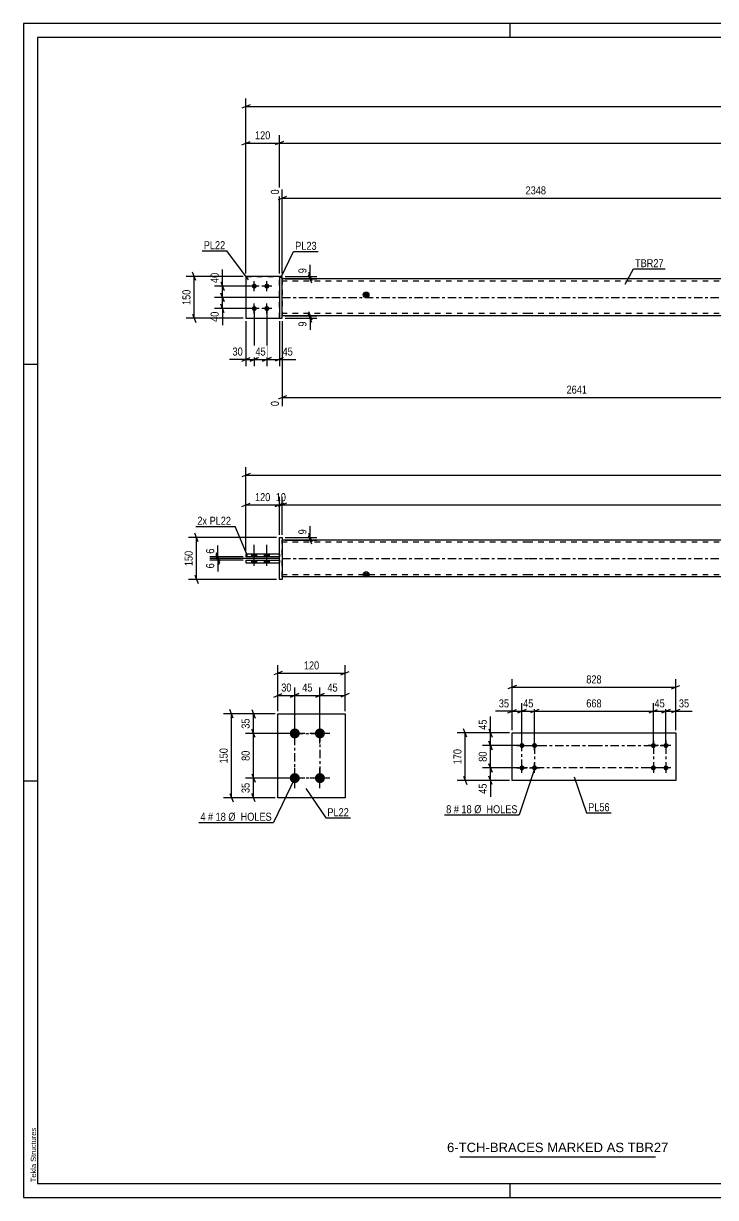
# Model space of a CAD drawing. Header units: millimetres. Extents: x 0 to 594, y 0 to 420.
# Drawn here: x 0 to 247.5, y 0 to 420 of the extents above; entities that cross this region are included whole.
import ezdxf

# ---------------------------------------------------------------- set-up
doc = ezdxf.new("R2010")
doc.units = ezdxf.units.MM
doc.linetypes.add('DXK_LINE_DOT2', pattern=[3.9198, 1.9599, -1.9599])
doc.linetypes.add('DXK_LINE_DOT3', pattern=[5.9187, 2.979, -0.9799, 0.9799, -0.9799])
doc.styles.add('Arial', font='ARIAL.TTF', dxfattribs={"height": 0.2})
doc.styles.add('Arial Narrow', font='ARIALN.TTF', dxfattribs={"height": 0.2})

# ---------------------------------------------------------------- blocks, each defined once
blk = doc.blocks.new('Unknown-489684930-1163')
at = {"color": 5, "linetype": 'Continuous'}
for p, q in [((594, 420), (0, 420)), ((0, 420), (0, 0)), ((174, 415), (174, 420)), ((589, 415), (5, 415)), ((5, 415), (5, 5)), ((5, 298), (0, 298)), ((5, 149), (0, 149)), ((5, 5), (589, 5)), ((174, 0), (174, 5)), ((0, 0), (594, 0))]:
    blk.add_line(p, q, dxfattribs=at)
at = {"color": 174, "linetype": 'Continuous', "style": 'Arial'}
blk.add_text('Tekla Structures', height=1.9102, rotation=90, dxfattribs=at).set_placement((4.5, 5.5))
blk = doc.blocks.new('Unknown-489684930-6053')
at = {"color": 7, "linetype": 'Continuous'}
blk.add_line((156, 14.5), (226, 14.5), dxfattribs=at)
at = {"color": 7, "style": 'Arial'}
blk.add_text('6-TCH-BRACES MARKED AS TBR27', height=3.3428, dxfattribs=at).set_placement((151.49, 16.25))
blk = doc.blocks.new('Part-489684930-1911 - 1883')
at = {"color": 2, "linetype": 'Continuous'}
for p, q in [((79.54, 228.01), (79.54, 227.01)), ((79.54, 228.01), (91.54, 228.01)), ((79.54, 227.01), (91.54, 227.01)), ((91.54, 228.01), (91.54, 227.01))]:
    blk.add_line(p, q, dxfattribs=at)
blk = doc.blocks.new('Part-489684930-1895 - 1883')
at = {"linetype": 'Continuous'}
blk.add_hatch(color=2, dxfattribs=at).paths.add_polyline_path([(122.54, 222.01), (121.74, 223.41), (123.34, 223.41)])
at = {"color": 2, "linetype": 'Continuous'}
for p, q in [((180.54, 235.21), (92.54, 235.21)), ((436.95, 235.21), (180.64, 235.21)), ((122.54, 222.01), (121.74, 223.41)), ((121.74, 223.41), (123.34, 223.41)), ((123.34, 223.41), (122.54, 222.01)), ((180.54, 222.01), (92.54, 222.01)), ((436.95, 222.01), (180.64, 222.01))]:
    blk.add_line(p, q, dxfattribs=at)
at = {"color": 7, "linetype": 'DXK_LINE_DOT2'}
for p, q in [((92.54, 222.01), (92.54, 235.21)), ((180.54, 234.41), (92.54, 234.41)), ((436.95, 234.41), (180.64, 234.41)), ((180.54, 222.81), (92.54, 222.81)), ((436.95, 222.81), (180.64, 222.81))]:
    blk.add_line(p, q, dxfattribs=at)
at = {"color": 7, "linetype": 'DXK_LINE_DOT3'}
for p, q in [((92.54, 228.61), (180.54, 228.61)), ((180.64, 228.61), (436.95, 228.61))]:
    blk.add_line(p, q, dxfattribs=at)
at = {"color": 2, "linetype": 'Continuous'}
blk.add_circle((122.54, 222.91), 1, dxfattribs=at)
blk = doc.blocks.new('Part-489684930-1916 - 1883')
at = {"color": 2, "linetype": 'Continuous'}
for p, q in [((79.54, 230.21), (79.54, 229.21)), ((91.54, 230.21), (79.54, 230.21)), ((91.54, 229.21), (79.54, 229.21)), ((91.54, 230.21), (91.54, 229.21))]:
    blk.add_line(p, q, dxfattribs=at)
blk = doc.blocks.new('Part-489684930-1919 - 1883')
at = {"color": 2, "linetype": 'Continuous'}
for p, q in [((91.54, 221.11), (91.54, 236.11)), ((91.54, 236.11), (92.54, 236.11)), ((92.54, 236.11), (92.54, 221.11)), ((92.54, 221.11), (91.54, 221.11))]:
    blk.add_line(p, q, dxfattribs=at)
blk = doc.blocks.new('Bolt-489684930-1924 - 1883')
at = {"linetype": 'Continuous'}
for points in [[(81.64, 229.21), (83.44, 229.21), (83.44, 230.21), (81.64, 230.21)], [(81.64, 229.21), (83.44, 229.21), (83.44, 230.21), (81.64, 230.21)], [(81.64, 227.01), (83.44, 227.01), (83.44, 228.01), (81.64, 228.01)], [(81.64, 227.01), (83.44, 227.01), (83.44, 228.01), (81.64, 228.01)], [(86.14, 229.21), (87.94, 229.21), (87.94, 230.21), (86.14, 230.21)], [(86.14, 229.21), (87.94, 229.21), (87.94, 230.21), (86.14, 230.21)], [(86.14, 227.01), (87.94, 227.01), (87.94, 228.01), (86.14, 228.01)], [(86.14, 227.01), (87.94, 227.01), (87.94, 228.01), (86.14, 228.01)]]:
    blk.add_hatch(color=1, dxfattribs=at).paths.add_polyline_path(points)
at = {"color": 1, "linetype": 'Continuous'}
for p, q in [((82.54, 226.01), (82.54, 233.51)), ((82.54, 226.01), (82.54, 233.51)), ((87.04, 226.01), (87.04, 233.51)), ((87.04, 226.01), (87.04, 233.51)), ((81.64, 229.21), (81.64, 230.21)), ((81.64, 229.21), (81.64, 230.21)), ((81.64, 227.01), (81.64, 228.01)), ((81.64, 227.01), (81.64, 228.01)), ((83.44, 229.21), (83.44, 230.21)), ((83.44, 229.21), (83.44, 230.21)), ((83.44, 227.01), (83.44, 228.01)), ((83.44, 227.01), (83.44, 228.01)), ((86.14, 229.21), (86.14, 230.21)), ((86.14, 229.21), (86.14, 230.21)), ((86.14, 227.01), (86.14, 228.01)), ((86.14, 227.01), (86.14, 228.01)), ((87.94, 229.21), (87.94, 230.21)), ((87.94, 229.21), (87.94, 230.21)), ((87.94, 227.01), (87.94, 228.01)), ((87.94, 227.01), (87.94, 228.01))]:
    blk.add_line(p, q, dxfattribs=at)
blk = doc.blocks.new('Bolt-489684930-3463 - 3460')
at = {"linetype": 'Continuous'}
for points in [[(178.27, 162.6, -1), (178.27, 160.8, -1)], [(182.77, 162.6, -1), (182.77, 160.8, -1)], [(178.27, 154.6, -1), (178.27, 152.8, -1)], [(182.77, 154.6, -1), (182.77, 152.8, -1)]]:
    blk.add_hatch(color=1, dxfattribs=at).paths.add_polyline_path(points)
at = {"color": 1, "linetype": 'Continuous'}
for p, q in [((176.47, 161.7), (180.07, 161.7)), ((178.27, 159.9), (178.27, 163.5)), ((180.97, 161.7), (184.57, 161.7)), ((182.77, 159.9), (182.77, 163.5)), ((178.27, 151.9), (178.27, 155.5)), ((182.77, 151.9), (182.77, 155.5)), ((176.47, 153.7), (180.07, 153.7)), ((180.97, 153.7), (184.57, 153.7))]:
    blk.add_line(p, q, dxfattribs=at)
blk = doc.blocks.new('Part-489684930-3461 - 3460')
at = {"color": 2, "linetype": 'Continuous'}
for p, q in [((174.77, 166.2), (203.97, 166.2)), ((174.77, 149.2), (174.77, 166.2)), ((204.07, 166.2), (233.27, 166.2)), ((233.27, 166.2), (233.27, 149.2)), ((203.97, 149.2), (174.77, 149.2)), ((233.27, 149.2), (204.07, 149.2))]:
    blk.add_line(p, q, dxfattribs=at)
blk = doc.blocks.new('Bolt-489684930-3462 - 3460')
at = {"linetype": 'Continuous'}
for points in [[(225.27, 160.8, -1), (225.27, 162.6, -1)], [(229.77, 160.8, -1), (229.77, 162.6, -1)], [(225.27, 152.8, -1), (225.27, 154.6, -1)], [(229.77, 152.8, -1), (229.77, 154.6, -1)]]:
    blk.add_hatch(color=1, dxfattribs=at).paths.add_polyline_path(points)
at = {"color": 1, "linetype": 'Continuous'}
for p, q in [((227.07, 161.7), (223.47, 161.7)), ((225.27, 163.5), (225.27, 159.9)), ((231.57, 161.7), (227.97, 161.7)), ((229.77, 163.5), (229.77, 159.9)), ((225.27, 155.5), (225.27, 151.9)), ((229.77, 155.5), (229.77, 151.9)), ((227.07, 153.7), (223.47, 153.7)), ((231.57, 153.7), (227.97, 153.7))]:
    blk.add_line(p, q, dxfattribs=at)
blk = doc.blocks.new('Bolt-489684930-2123 - 2113')
at = {"linetype": 'Continuous'}
for points in [[(82.54, 325.13, -1), (82.54, 326.93, -1)], [(87.04, 325.13, -1), (87.04, 326.93, -1)], [(82.54, 317.13, -1), (82.54, 318.93, -1)], [(87.04, 317.13, -1), (87.04, 318.93, -1)]]:
    blk.add_hatch(color=1, dxfattribs=at).paths.add_polyline_path(points)
at = {"color": 1, "linetype": 'Continuous'}
for p, q in [((82.54, 324.23), (82.54, 327.83)), ((87.04, 324.23), (87.04, 327.83)), ((84.34, 326.03), (80.74, 326.03)), ((88.84, 326.03), (85.24, 326.03)), ((82.54, 316.23), (82.54, 319.83)), ((87.04, 316.23), (87.04, 319.83)), ((84.34, 318.03), (80.74, 318.03)), ((88.84, 318.03), (85.24, 318.03))]:
    blk.add_line(p, q, dxfattribs=at)
blk = doc.blocks.new('Part-489684930-2134 - 2113')
at = {"color": 2, "linetype": 'Continuous'}
for p, q in [((92.54, 329.53), (91.54, 329.53)), ((91.54, 329.53), (91.54, 314.53)), ((92.54, 314.53), (92.54, 329.53)), ((91.54, 314.53), (92.54, 314.53))]:
    blk.add_line(p, q, dxfattribs=at)
blk = doc.blocks.new('Part-489684930-2139 - 2113')
at = {"color": 2, "linetype": 'Continuous'}
for p, q in [((79.54, 329.53), (79.54, 314.53)), ((91.54, 329.53), (79.54, 329.53)), ((79.54, 314.53), (91.54, 314.53))]:
    blk.add_line(p, q, dxfattribs=at)
at = {"color": 7, "linetype": 'DXK_LINE_DOT2'}
blk.add_line((91.54, 314.53), (91.54, 329.53), dxfattribs=at)
blk = doc.blocks.new('Part-489684930-2140 - 2113')
at = {"color": 7, "linetype": 'DXK_LINE_DOT2'}
for p, q in [((79.54, 329.53), (79.54, 314.53)), ((79.54, 329.53), (91.54, 329.53)), ((91.54, 329.53), (91.54, 314.53)), ((79.54, 314.53), (91.54, 314.53))]:
    blk.add_line(p, q, dxfattribs=at)
blk = doc.blocks.new('Part-489684930-2156 - 2113')
at = {"linetype": 'Continuous'}
blk.add_hatch(color=2, dxfattribs=at).paths.add_polyline_path([(122.54, 322.03), (121.74, 323.43), (123.34, 323.43)])
at = {"color": 2, "linetype": 'Continuous'}
for p, q in [((180.54, 328.63), (92.54, 328.63)), ((436.95, 328.63), (180.64, 328.63)), ((122.54, 322.03), (121.74, 323.43)), ((121.74, 323.43), (123.34, 323.43)), ((123.34, 323.43), (122.54, 322.03)), ((180.54, 315.43), (92.54, 315.43)), ((436.95, 315.43), (180.64, 315.43))]:
    blk.add_line(p, q, dxfattribs=at)
at = {"color": 7, "linetype": 'DXK_LINE_DOT2'}
for p, q in [((92.54, 328.63), (92.54, 315.43)), ((180.54, 327.83), (92.54, 327.83)), ((436.95, 327.83), (180.64, 327.83)), ((180.54, 316.23), (92.54, 316.23)), ((436.95, 316.23), (180.64, 316.23))]:
    blk.add_line(p, q, dxfattribs=at)
at = {"color": 7, "linetype": 'DXK_LINE_DOT3'}
for p, q in [((92.54, 322.03), (180.54, 322.03)), ((180.64, 322.03), (436.95, 322.03))]:
    blk.add_line(p, q, dxfattribs=at)
at = {"color": 2, "linetype": 'Continuous'}
blk.add_circle((122.54, 322.93), 1, dxfattribs=at)
blk = doc.blocks.new('Bolt-489684930-1755 - 1749')
at = {"linetype": 'Continuous'}
for points in [[(97.02, 164.23, -1), (97.02, 167.83, -1)], [(106.02, 164.23, -1), (106.02, 167.83, -1)], [(97.02, 148.23, -1), (97.02, 151.83, -1)], [(106.02, 148.23, -1), (106.02, 151.83, -1)]]:
    blk.add_hatch(color=1, dxfattribs=at).paths.add_polyline_path(points)
at = {"color": 1, "linetype": 'Continuous'}
for p, q in [((97.02, 162.43), (97.02, 169.63)), ((106.02, 162.43), (106.02, 169.63)), ((100.62, 166.03), (93.42, 166.03)), ((109.62, 166.03), (102.42, 166.03)), ((97.02, 146.43), (97.02, 153.63)), ((106.02, 146.43), (106.02, 153.63)), ((100.62, 150.03), (93.42, 150.03)), ((109.62, 150.03), (102.42, 150.03))]:
    blk.add_line(p, q, dxfattribs=at)
blk = doc.blocks.new('Part-489684930-1770 - 1749')
at = {"color": 2, "linetype": 'Continuous'}
for p, q in [((91.02, 143.03), (91.02, 173.03)), ((91.02, 173.03), (115.02, 173.03)), ((115.02, 173.03), (115.02, 143.03)), ((115.02, 143.03), (91.02, 143.03))]:
    blk.add_line(p, q, dxfattribs=at)
blk = doc.blocks.new('Rectangle-489684930-4231 - 3460')
at = {"color": 1, "linetype": 'DXK_LINE_DOT3'}
for p, q in [((178.27, 161.7), (203.97, 161.7)), ((178.27, 153.7), (178.27, 161.7)), ((204.07, 161.7), (229.77, 161.7)), ((229.77, 161.7), (229.77, 153.7)), ((203.97, 153.7), (178.27, 153.7)), ((229.77, 153.7), (204.07, 153.7))]:
    blk.add_line(p, q, dxfattribs=at)
blk = doc.blocks.new('Rectangle-489684930-1870 - 1749')
at = {"color": 1, "linetype": 'DXK_LINE_DOT3'}
blk.add_lwpolyline([(97.02, 166.03), (106.02, 166.03), (106.02, 150.03), (97.02, 150.03), (97.02, 166.03)], close=True, dxfattribs=at)
blk = doc.blocks.new('Line-489684930-4241 - 3460')
at = {"color": 1, "linetype": 'DXK_LINE_DOT3'}
blk.add_line((182.77, 161.7), (182.77, 153.7), dxfattribs=at)
blk = doc.blocks.new('Line-489684930-4248 - 3460')
at = {"color": 1, "linetype": 'DXK_LINE_DOT3'}
blk.add_line((225.27, 161.7), (225.27, 153.7), dxfattribs=at)
blk = doc.blocks.new('StraightDimension-489684930-1947 - 1883')
at = {"color": 7, "linetype": 'Continuous'}
for p, q in [((93.54, 236.11), (104.94, 236.11)), ((93.54, 235.21), (104.94, 235.21)), ((101.94, 237.61), (103.14, 234.61)), ((103.14, 233.71), (101.94, 236.71)), ((102.54, 235.21), (102.54, 236.11))]:
    blk.add_line(p, q, dxfattribs=at)
at = {"color": 0}
blk.add_wipeout([(101.79, 239.66), (97.59, 239.66), (97.59, 236.63), (101.79, 236.63)], dxfattribs=at)
at = {"color": 7, "linetype": 'Continuous'}
blk.add_line((102.54, 236.11), (102.54, 240.19), dxfattribs=at)
blk.add_line((102.54, 236.11), (102.54, 240.19), dxfattribs=at)
at = {"color": 3, "style": 'Arial Narrow'}
blk.add_text('9', height=2.86, rotation=90.0002, dxfattribs=at).set_placement((101.19, 237.23))
blk = doc.blocks.new('StraightDimension-489684930-2027 - 1883')
at = {"color": 7, "linetype": 'Continuous'}
for p, q in [((78.54, 229.21), (66.69, 229.21)), ((91.54, 228.61), (66.69, 228.61)), ((68.94, 230.71), (70.14, 227.71)), ((70.14, 227.11), (68.94, 230.11)), ((69.54, 228.61), (69.54, 229.21))]:
    blk.add_line(p, q, dxfattribs=at)
at = {"color": 0}
blk.add_wipeout([(68.79, 232.76), (64.59, 232.76), (64.59, 229.73), (68.79, 229.73)], dxfattribs=at)
at = {"color": 7, "linetype": 'Continuous'}
blk.add_line((69.54, 229.21), (69.54, 233.29), dxfattribs=at)
blk.add_line((69.54, 229.21), (69.54, 233.29), dxfattribs=at)
at = {"color": 3, "style": 'Arial Narrow'}
blk.add_text('6', height=2.86, rotation=90.0002, dxfattribs=at).set_placement((68.19, 230.33))
blk = doc.blocks.new('StraightDimension-489684930-1968 - 1883')
at = {"color": 7, "linetype": 'Continuous'}
for p, q in [((90.04, 247.17), (93.04, 248.37)), ((94.04, 248.37), (91.04, 247.17)), ((91.54, 237.11), (91.54, 250.62)), ((92.54, 237.11), (92.54, 250.62)), ((91.54, 247.77), (92.54, 247.77))]:
    blk.add_line(p, q, dxfattribs=at)
at = {"color": 0}
blk.add_wipeout([(94.47, 248.52), (94.47, 252.72), (89.61, 252.72), (89.61, 248.52)], dxfattribs=at)
at = {"color": 3, "style": 'Arial Narrow'}
blk.add_text('10', height=2.863, dxfattribs=at).set_placement((90.21, 249.12))
blk = doc.blocks.new('StraightDimension-489684930-1936 - 1883')
at = {"color": 7, "linetype": 'Continuous'}
for p, q in [((79.54, 231.21), (79.54, 261.27)), ((81.04, 259.02), (78.04, 257.82)), ((79.54, 258.42), (538.05, 258.42))]:
    blk.add_line(p, q, dxfattribs=at)
blk = doc.blocks.new('StraightDimension-489684930-1956 - 1883')
at = {"color": 7, "linetype": 'Continuous'}
for p, q in [((78.04, 247.17), (81.04, 248.37)), ((79.54, 231.21), (79.54, 250.62)), ((93.04, 248.37), (90.04, 247.17)), ((91.54, 237.11), (91.54, 250.62)), ((79.54, 247.77), (91.54, 247.77))]:
    blk.add_line(p, q, dxfattribs=at)
at = {"color": 0}
blk.add_wipeout([(88.88, 248.52), (88.88, 252.72), (82.2, 252.72), (82.2, 248.52)], dxfattribs=at)
at = {"color": 3, "style": 'Arial Narrow'}
blk.add_text('120', height=2.863, dxfattribs=at).set_placement((82.8, 249.12))
blk = doc.blocks.new('StraightDimension-489684930-1977 - 1883')
at = {"color": 7, "linetype": 'Continuous'}
for p, q in [((94.04, 248.37), (91.04, 247.17)), ((92.54, 237.11), (92.54, 250.62)), ((92.54, 247.77), (525.05, 247.77))]:
    blk.add_line(p, q, dxfattribs=at)
blk = doc.blocks.new('StraightDimension-489684930-2014 - 1883')
at = {"color": 7, "linetype": 'Continuous'}
for p, q in [((91.54, 228.61), (66.69, 228.61)), ((78.54, 228.01), (66.69, 228.01)), ((68.94, 230.11), (70.14, 227.11)), ((70.14, 226.51), (68.94, 229.51)), ((69.54, 228.01), (69.54, 228.61))]:
    blk.add_line(p, q, dxfattribs=at)
at = {"color": 0}
blk.add_wipeout([(68.79, 227.48), (64.59, 227.48), (64.59, 224.46), (68.79, 224.46)], dxfattribs=at)
at = {"color": 7, "linetype": 'Continuous'}
blk.add_line((69.54, 228.01), (69.54, 223.93), dxfattribs=at)
blk.add_line((69.54, 228.01), (69.54, 223.93), dxfattribs=at)
at = {"color": 3, "style": 'Arial Narrow'}
blk.add_text('6', height=2.86, rotation=90.0002, dxfattribs=at).set_placement((68.19, 225.06))
blk = doc.blocks.new('StraightDimension-489684930-5345 - 1883')
at = {"color": 7, "linetype": 'Continuous'}
for p, q in [((90.54, 236.11), (58.99, 236.11)), ((62.44, 234.61), (61.24, 237.61)), ((61.84, 221.11), (61.84, 236.11)), ((61.24, 222.61), (62.44, 219.61)), ((90.54, 221.11), (58.99, 221.11))]:
    blk.add_line(p, q, dxfattribs=at)
at = {"color": 0}
blk.add_wipeout([(61.09, 231.95), (56.89, 231.95), (56.89, 225.27), (61.09, 225.27)], dxfattribs=at)
at = {"color": 3, "style": 'Arial Narrow'}
blk.add_text('150', height=2.863, rotation=90.0002, dxfattribs=at).set_placement((60.49, 225.87))
blk = doc.blocks.new('StraightDimension-489684930-4320 - 3460')
at = {"color": 7, "linetype": 'Continuous'}
for p, q in [((177.27, 153.7), (164.17, 153.7)), ((166.42, 155.2), (167.62, 152.2)), ((167.02, 149.2), (167.02, 153.7)), ((173.77, 149.2), (164.17, 149.2)), ((167.62, 147.7), (166.42, 150.7))]:
    blk.add_line(p, q, dxfattribs=at)
at = {"color": 0}
blk.add_wipeout([(166.27, 148.68), (162.07, 148.68), (162.07, 143.82), (166.27, 143.82)], dxfattribs=at)
at = {"color": 7, "linetype": 'Continuous'}
blk.add_line((167.02, 149.2), (167.02, 143.3), dxfattribs=at)
blk.add_line((167.02, 149.2), (167.02, 143.3), dxfattribs=at)
at = {"color": 3, "style": 'Arial Narrow'}
blk.add_text('45', height=2.863, rotation=90.0002, dxfattribs=at).set_placement((165.67, 144.42))
blk = doc.blocks.new('StraightDimension-489684930-4256 - 3460')
at = {"color": 7, "linetype": 'Continuous'}
for p, q in [((229.77, 162.7), (229.77, 176.84)), ((233.27, 167.2), (233.27, 176.84)), ((228.27, 173.39), (231.27, 174.59)), ((229.77, 173.99), (233.27, 173.99)), ((234.77, 174.59), (231.77, 173.39))]:
    blk.add_line(p, q, dxfattribs=at)
at = {"color": 0}
blk.add_wipeout([(238.65, 174.74), (238.65, 178.94), (233.8, 178.94), (233.8, 174.74)], dxfattribs=at)
at = {"color": 7, "linetype": 'Continuous'}
blk.add_line((233.27, 173.99), (239.18, 173.99), dxfattribs=at)
blk.add_line((233.27, 173.99), (239.18, 173.99), dxfattribs=at)
at = {"color": 3, "style": 'Arial Narrow'}
blk.add_text('35', height=2.863, dxfattribs=at).set_placement((234.4, 175.34))
blk = doc.blocks.new('StraightDimension-489684930-4257 - 3460')
at = {"color": 7, "linetype": 'Continuous'}
for p, q in [((225.27, 162.7), (225.27, 176.84)), ((229.77, 162.7), (229.77, 176.84)), ((223.77, 173.39), (226.77, 174.59)), ((225.27, 173.99), (229.77, 173.99)), ((231.27, 174.59), (228.27, 173.39))]:
    blk.add_line(p, q, dxfattribs=at)
at = {"color": 0}
blk.add_wipeout([(229.95, 174.74), (229.95, 178.94), (225.09, 178.94), (225.09, 174.74)], dxfattribs=at)
at = {"color": 3, "style": 'Arial Narrow'}
blk.add_text('45', height=2.863, dxfattribs=at).set_placement((225.69, 175.34))
blk = doc.blocks.new('StraightDimension-489684930-4258 - 3460')
at = {"color": 7, "linetype": 'Continuous'}
for p, q in [((182.77, 162.7), (182.77, 176.84)), ((225.27, 162.7), (225.27, 176.84)), ((184.27, 174.59), (181.27, 173.39)), ((182.77, 173.99), (225.27, 173.99)), ((223.77, 173.39), (226.77, 174.59))]:
    blk.add_line(p, q, dxfattribs=at)
at = {"color": 0}
blk.add_wipeout([(207.36, 174.74), (207.36, 178.94), (200.68, 178.94), (200.68, 174.74)], dxfattribs=at)
at = {"color": 3, "style": 'Arial Narrow'}
blk.add_text('668', height=2.863, dxfattribs=at).set_placement((201.28, 175.34))
blk = doc.blocks.new('StraightDimension-489684930-4259 - 3460')
at = {"color": 7, "linetype": 'Continuous'}
for p, q in [((178.27, 162.7), (178.27, 176.84)), ((182.77, 162.7), (182.77, 176.84)), ((176.77, 173.39), (179.77, 174.59)), ((178.27, 173.99), (182.77, 173.99)), ((184.27, 174.59), (181.27, 173.39))]:
    blk.add_line(p, q, dxfattribs=at)
at = {"color": 0}
blk.add_wipeout([(182.95, 174.74), (182.95, 178.94), (178.09, 178.94), (178.09, 174.74)], dxfattribs=at)
at = {"color": 3, "style": 'Arial Narrow'}
blk.add_text('45', height=2.863, dxfattribs=at).set_placement((178.69, 175.34))
blk = doc.blocks.new('StraightDimension-489684930-4260 - 3460')
at = {"color": 7, "linetype": 'Continuous'}
for p, q in [((174.77, 167.2), (174.77, 176.84)), ((178.27, 162.7), (178.27, 176.84)), ((173.27, 173.39), (176.27, 174.59)), ((174.77, 173.99), (178.27, 173.99)), ((179.77, 174.59), (176.77, 173.39))]:
    blk.add_line(p, q, dxfattribs=at)
at = {"color": 0}
blk.add_wipeout([(174.25, 174.74), (174.25, 178.94), (169.39, 178.94), (169.39, 174.74)], dxfattribs=at)
at = {"color": 7, "linetype": 'Continuous'}
blk.add_line((174.77, 173.99), (168.86, 173.99), dxfattribs=at)
blk.add_line((174.77, 173.99), (168.86, 173.99), dxfattribs=at)
at = {"color": 3, "style": 'Arial Narrow'}
blk.add_text('35', height=2.863, dxfattribs=at).set_placement((169.99, 175.34))
blk = doc.blocks.new('StraightDimension-489684930-4307 - 3460')
at = {"color": 7, "linetype": 'Continuous'}
for p, q in [((174.77, 167.2), (174.77, 185.41)), ((233.27, 167.2), (233.27, 185.41)), ((176.27, 183.16), (173.27, 181.96)), ((174.77, 182.56), (233.27, 182.56)), ((231.77, 181.96), (234.77, 183.16))]:
    blk.add_line(p, q, dxfattribs=at)
at = {"color": 0}
blk.add_wipeout([(207.36, 183.31), (207.36, 187.51), (200.68, 187.51), (200.68, 183.31)], dxfattribs=at)
at = {"color": 3, "style": 'Arial Narrow'}
blk.add_text('828', height=2.863, dxfattribs=at).set_placement((201.28, 183.91))
blk = doc.blocks.new('StraightDimension-489684930-4318 - 3460')
at = {"color": 7, "linetype": 'Continuous'}
for p, q in [((173.77, 166.2), (164.17, 166.2)), ((166.42, 167.7), (167.62, 164.7)), ((167.02, 161.7), (167.02, 166.2)), ((177.27, 161.7), (164.17, 161.7)), ((167.62, 160.2), (166.42, 163.2))]:
    blk.add_line(p, q, dxfattribs=at)
at = {"color": 0}
blk.add_wipeout([(166.27, 171.59), (162.07, 171.59), (162.07, 166.73), (166.27, 166.73)], dxfattribs=at)
at = {"color": 7, "linetype": 'Continuous'}
blk.add_line((167.02, 166.2), (167.02, 172.11), dxfattribs=at)
blk.add_line((167.02, 166.2), (167.02, 172.11), dxfattribs=at)
at = {"color": 3, "style": 'Arial Narrow'}
blk.add_text('45', height=2.863, rotation=90.0002, dxfattribs=at).set_placement((165.67, 167.33))
blk = doc.blocks.new('StraightDimension-489684930-4319 - 3460')
at = {"color": 7, "linetype": 'Continuous'}
for p, q in [((177.27, 161.7), (164.17, 161.7)), ((166.42, 163.2), (167.62, 160.2)), ((167.02, 153.7), (167.02, 161.7)), ((177.27, 153.7), (164.17, 153.7)), ((167.62, 152.2), (166.42, 155.2))]:
    blk.add_line(p, q, dxfattribs=at)
at = {"color": 0}
blk.add_wipeout([(166.27, 160.13), (162.07, 160.13), (162.07, 155.28), (166.27, 155.28)], dxfattribs=at)
at = {"color": 3, "style": 'Arial Narrow'}
blk.add_text('80', height=2.863, rotation=90.0002, dxfattribs=at).set_placement((165.67, 155.88))
blk = doc.blocks.new('StraightDimension-489684930-4347 - 3460')
at = {"color": 7, "linetype": 'Continuous'}
for p, q in [((173.77, 166.2), (155.13, 166.2)), ((158.58, 164.7), (157.38, 167.7)), ((157.98, 149.2), (157.98, 166.2)), ((173.77, 149.2), (155.13, 149.2)), ((157.38, 150.7), (158.58, 147.7))]:
    blk.add_line(p, q, dxfattribs=at)
at = {"color": 0}
blk.add_wipeout([(157.23, 161.05), (153.03, 161.05), (153.03, 154.36), (157.23, 154.36)], dxfattribs=at)
at = {"color": 3, "style": 'Arial Narrow'}
blk.add_text('170', height=2.863, rotation=90.0002, dxfattribs=at).set_placement((156.63, 154.96))
blk = doc.blocks.new('StraightDimension-489684930-3367 - 2113')
at = {"color": 7, "linetype": 'Continuous'}
for p, q in [((79.54, 330.53), (79.54, 380.06)), ((91.54, 330.53), (91.54, 380.06)), ((78.04, 376.61), (81.04, 377.81)), ((79.54, 377.21), (91.54, 377.21)), ((93.04, 377.81), (90.04, 376.61))]:
    blk.add_line(p, q, dxfattribs=at)
at = {"color": 0}
blk.add_wipeout([(88.88, 377.96), (88.88, 382.16), (82.2, 382.16), (82.2, 377.96)], dxfattribs=at)
at = {"color": 3, "style": 'Arial Narrow'}
blk.add_text('120', height=2.863, dxfattribs=at).set_placement((82.8, 378.56))
blk = doc.blocks.new('StraightDimension-489684930-2187 - 2113')
at = {"color": 7, "linetype": 'Continuous'}
for p, q in [((70.53, 323.53), (71.73, 320.53)), ((91.54, 322.03), (68.28, 322.03)), ((71.73, 316.53), (70.53, 319.53)), ((71.13, 318.03), (71.13, 322.03)), ((81.54, 318.03), (68.28, 318.03))]:
    blk.add_line(p, q, dxfattribs=at)
at = {"color": 0}
blk.add_wipeout([(70.38, 317.51), (66.18, 317.51), (66.18, 312.65), (70.38, 312.65)], dxfattribs=at)
at = {"color": 7, "linetype": 'Continuous'}
blk.add_line((71.13, 318.03), (71.13, 312.13), dxfattribs=at)
blk.add_line((71.13, 318.03), (71.13, 312.13), dxfattribs=at)
at = {"color": 3, "style": 'Arial Narrow'}
blk.add_text('40', height=2.863, rotation=90.0002, dxfattribs=at).set_placement((69.78, 313.25))
blk = doc.blocks.new('StraightDimension-489684930-3366 - 2113')
at = {"color": 7, "linetype": 'Continuous'}
for p, q in [((91.54, 330.53), (91.54, 380.06)), ((93.04, 377.81), (90.04, 376.61)), ((91.54, 377.21), (526.05, 377.21))]:
    blk.add_line(p, q, dxfattribs=at)
blk = doc.blocks.new('StraightDimension-489684930-2409 - 2113')
at = {"color": 7, "linetype": 'Continuous'}
for p, q in [((273.91, 338.4), (273.91, 366.12)), ((94.04, 358.11), (91.04, 356.91)), ((92.54, 330.53), (92.54, 360.64)), ((92.54, 357.51), (273.91, 357.51)), ((272.41, 356.91), (275.41, 358.11))]:
    blk.add_line(p, q, dxfattribs=at)
at = {"color": 0, "linetype": 'Continuous'}
for points in [[(273.31, 366.72), (269.11, 366.72), (269.11, 358.21), (273.31, 358.21)], [(91.94, 361.24), (87.74, 361.24), (87.74, 358.21), (91.94, 358.21)]]:
    blk.add_wipeout(points, dxfattribs=at)
at = {"color": 0}
blk.add_wipeout([(187.48, 358.26), (187.48, 362.46), (178.97, 362.46), (178.97, 358.26)], dxfattribs=at)
at = {"color": 3, "linetype": 'Continuous', "style": 'Arial Narrow'}
for s, height, p in [('2348', 2.863, (272.71, 358.81)), ('0', 2.86, (91.34, 358.81))]:
    blk.add_text(s, height=height, rotation=90.0002, dxfattribs=at).set_placement(p)
at = {"color": 3, "style": 'Arial Narrow'}
blk.add_text('2348', height=2.863, dxfattribs=at).set_placement((179.57, 358.86))
blk = doc.blocks.new('StraightDimension-489684930-2552 - 2113')
at = {"color": 7, "linetype": 'Continuous'}
for p, q in [((93.54, 315.43), (104.94, 315.43)), ((101.94, 316.93), (103.14, 313.93)), ((103.14, 313.03), (101.94, 316.03)), ((102.54, 314.53), (102.54, 315.43)), ((93.54, 314.53), (104.94, 314.53))]:
    blk.add_line(p, q, dxfattribs=at)
at = {"color": 0}
blk.add_wipeout([(101.79, 314.01), (97.59, 314.01), (97.59, 310.98), (101.79, 310.98)], dxfattribs=at)
at = {"color": 7, "linetype": 'Continuous'}
blk.add_line((102.54, 314.53), (102.54, 310.46), dxfattribs=at)
blk.add_line((102.54, 314.53), (102.54, 310.46), dxfattribs=at)
at = {"color": 3, "style": 'Arial Narrow'}
blk.add_text('9', height=2.86, rotation=90.0002, dxfattribs=at).set_placement((101.19, 311.58))
blk = doc.blocks.new('StraightDimension-489684930-2561 - 2113')
at = {"color": 7, "linetype": 'Continuous'}
for p, q in [((93.54, 329.53), (104.94, 329.53)), ((93.54, 328.63), (104.94, 328.63)), ((101.94, 331.03), (103.14, 328.03)), ((103.14, 327.13), (101.94, 330.13)), ((102.54, 328.63), (102.54, 329.53))]:
    blk.add_line(p, q, dxfattribs=at)
at = {"color": 0}
blk.add_wipeout([(101.79, 333.09), (97.59, 333.09), (97.59, 330.06), (101.79, 330.06)], dxfattribs=at)
at = {"color": 7, "linetype": 'Continuous'}
blk.add_line((102.54, 329.53), (102.54, 333.61), dxfattribs=at)
blk.add_line((102.54, 329.53), (102.54, 333.61), dxfattribs=at)
at = {"color": 3, "style": 'Arial Narrow'}
blk.add_text('9', height=2.86, rotation=90.0002, dxfattribs=at).set_placement((101.19, 330.66))
blk = doc.blocks.new('StraightDimension-489684930-2288 - 2113')
at = {"color": 7, "linetype": 'Continuous'}
for p, q in [((87.04, 317.03), (87.04, 297.45)), ((91.54, 313.53), (91.54, 297.45)), ((85.54, 299.25), (88.54, 300.45)), ((87.04, 299.85), (91.54, 299.85)), ((93.04, 300.45), (90.04, 299.25))]:
    blk.add_line(p, q, dxfattribs=at)
at = {"color": 0}
blk.add_wipeout([(96.92, 300.6), (96.92, 304.8), (92.06, 304.8), (92.06, 300.6)], dxfattribs=at)
at = {"color": 7, "linetype": 'Continuous'}
blk.add_line((91.54, 299.85), (97.44, 299.85), dxfattribs=at)
blk.add_line((91.54, 299.85), (97.44, 299.85), dxfattribs=at)
at = {"color": 3, "style": 'Arial Narrow'}
blk.add_text('45', height=2.863, dxfattribs=at).set_placement((92.66, 301.2))
blk = doc.blocks.new('StraightDimension-489684930-2174 - 2113')
at = {"color": 7, "linetype": 'Continuous'}
for p, q in [((81.54, 326.03), (68.28, 326.03)), ((70.53, 327.53), (71.73, 324.53)), ((71.73, 320.53), (70.53, 323.53)), ((71.13, 322.03), (71.13, 326.03)), ((91.54, 322.03), (68.28, 322.03))]:
    blk.add_line(p, q, dxfattribs=at)
at = {"color": 0}
blk.add_wipeout([(70.38, 331.42), (66.18, 331.42), (66.18, 326.56), (70.38, 326.56)], dxfattribs=at)
at = {"color": 7, "linetype": 'Continuous'}
blk.add_line((71.13, 326.03), (71.13, 331.94), dxfattribs=at)
blk.add_line((71.13, 326.03), (71.13, 331.94), dxfattribs=at)
at = {"color": 3, "style": 'Arial Narrow'}
blk.add_text('40', height=2.863, rotation=90.0002, dxfattribs=at).set_placement((69.78, 327.16))
blk = doc.blocks.new('StraightDimension-489684930-2259 - 2113')
at = {"color": 7, "linetype": 'Continuous'}
for p, q in [((82.54, 317.03), (82.54, 297.45)), ((79.54, 313.53), (79.54, 297.45)), ((78.04, 299.25), (81.04, 300.45)), ((79.54, 299.85), (82.54, 299.85)), ((84.04, 300.45), (81.04, 299.25))]:
    blk.add_line(p, q, dxfattribs=at)
at = {"color": 0}
blk.add_wipeout([(79.01, 300.6), (79.01, 304.8), (74.16, 304.8), (74.16, 300.6)], dxfattribs=at)
at = {"color": 7, "linetype": 'Continuous'}
blk.add_line((79.54, 299.85), (73.63, 299.85), dxfattribs=at)
blk.add_line((79.54, 299.85), (73.63, 299.85), dxfattribs=at)
at = {"color": 3, "style": 'Arial Narrow'}
blk.add_text('30', height=2.863, dxfattribs=at).set_placement((74.76, 301.2))
blk = doc.blocks.new('StraightDimension-489684930-2275 - 2113')
at = {"color": 7, "linetype": 'Continuous'}
for p, q in [((82.54, 317.03), (82.54, 297.45)), ((87.04, 317.03), (87.04, 297.45)), ((81.04, 299.25), (84.04, 300.45)), ((82.54, 299.85), (87.04, 299.85)), ((88.54, 300.45), (85.54, 299.25))]:
    blk.add_line(p, q, dxfattribs=at)
at = {"color": 0}
blk.add_wipeout([(87.22, 300.6), (87.22, 304.8), (82.36, 304.8), (82.36, 300.6)], dxfattribs=at)
at = {"color": 3, "style": 'Arial Narrow'}
blk.add_text('45', height=2.863, dxfattribs=at).set_placement((82.96, 301.2))
blk = doc.blocks.new('StraightDimension-489684930-2335 - 2113')
at = {"color": 7, "linetype": 'Continuous'}
for p, q in [((92.54, 313.53), (92.54, 283.1)), ((303.21, 314.43), (303.21, 277.62)), ((94.04, 286.83), (91.04, 285.63)), ((92.54, 286.23), (303.21, 286.23)), ((301.71, 285.63), (304.71, 286.83))]:
    blk.add_line(p, q, dxfattribs=at)
at = {"color": 0}
blk.add_wipeout([(202.13, 286.98), (202.13, 291.18), (193.62, 291.18), (193.62, 286.98)], dxfattribs=at)
at = {"color": 0, "linetype": 'Continuous'}
for points in [[(91.94, 285.53), (87.74, 285.53), (87.74, 282.5), (91.94, 282.5)], [(302.61, 285.53), (298.41, 285.53), (298.41, 277.02), (302.61, 277.02)]]:
    blk.add_wipeout(points, dxfattribs=at)
at = {"color": 3, "style": 'Arial Narrow'}
blk.add_text('2641', height=2.863, dxfattribs=at).set_placement((194.22, 287.58))
at = {"color": 3, "linetype": 'Continuous', "style": 'Arial Narrow'}
for s, height, p in [('0', 2.86, (91.34, 283.1)), ('2641', 2.863, (302.01, 277.62))]:
    blk.add_text(s, height=height, rotation=90.0002, dxfattribs=at).set_placement(p)
blk = doc.blocks.new('StraightDimension-489684930-2462 - 2113')
at = {"color": 7, "linetype": 'Continuous'}
for p, q in [((81.04, 390.92), (78.04, 389.72)), ((79.54, 330.53), (79.54, 393.17)), ((79.54, 390.32), (538.05, 390.32))]:
    blk.add_line(p, q, dxfattribs=at)
blk = doc.blocks.new('StraightDimension-489684930-5325 - 2113')
at = {"color": 7, "linetype": 'Continuous'}
for p, q in [((78.54, 329.53), (58.21, 329.53)), ((61.66, 328.03), (60.46, 331.03)), ((61.06, 314.53), (61.06, 329.53)), ((60.46, 316.03), (61.66, 313.03)), ((78.54, 314.53), (58.21, 314.53))]:
    blk.add_line(p, q, dxfattribs=at)
at = {"color": 0}
blk.add_wipeout([(60.31, 325.38), (56.11, 325.38), (56.11, 318.69), (60.31, 318.69)], dxfattribs=at)
at = {"color": 3, "style": 'Arial Narrow'}
blk.add_text('150', height=2.863, rotation=90.0002, dxfattribs=at).set_placement((59.71, 319.29))
blk = doc.blocks.new('StraightDimension-489684930-1804 - 1749')
at = {"color": 7, "linetype": 'Continuous'}
for p, q in [((96.02, 166.03), (79.36, 166.03)), ((82.81, 164.53), (81.61, 167.53)), ((82.21, 150.03), (82.21, 166.03)), ((81.61, 151.53), (82.81, 148.53)), ((96.02, 150.03), (79.36, 150.03))]:
    blk.add_line(p, q, dxfattribs=at)
at = {"color": 0}
blk.add_wipeout([(81.46, 160.46), (77.26, 160.46), (77.26, 155.6), (81.46, 155.6)], dxfattribs=at)
at = {"color": 3, "style": 'Arial Narrow'}
blk.add_text('80', height=2.863, rotation=90.0002, dxfattribs=at).set_placement((80.86, 156.2))
blk = doc.blocks.new('StraightDimension-489684930-1788 - 1749')
at = {"color": 7, "linetype": 'Continuous'}
for p, q in [((90.02, 173.03), (79.36, 173.03)), ((81.61, 174.53), (82.81, 171.53)), ((82.21, 166.03), (82.21, 173.03)), ((96.02, 166.03), (79.36, 166.03)), ((82.81, 164.53), (81.61, 167.53))]:
    blk.add_line(p, q, dxfattribs=at)
at = {"color": 0}
blk.add_wipeout([(81.46, 171.96), (77.26, 171.96), (77.26, 167.1), (81.46, 167.1)], dxfattribs=at)
at = {"color": 3, "style": 'Arial Narrow'}
blk.add_text('35', height=2.863, rotation=90.0002, dxfattribs=at).set_placement((80.86, 167.7))
blk = doc.blocks.new('StraightDimension-489684930-1772 - 1749')
at = {"color": 7, "linetype": 'Continuous'}
for p, q in [((81.61, 151.53), (82.81, 148.53)), ((96.02, 150.03), (79.36, 150.03)), ((82.21, 143.03), (82.21, 150.03)), ((90.02, 143.03), (79.36, 143.03)), ((82.81, 141.53), (81.61, 144.53))]:
    blk.add_line(p, q, dxfattribs=at)
at = {"color": 0}
blk.add_wipeout([(81.46, 148.96), (77.26, 148.96), (77.26, 144.1), (81.46, 144.1)], dxfattribs=at)
at = {"color": 3, "style": 'Arial Narrow'}
blk.add_text('35', height=2.863, rotation=90.0002, dxfattribs=at).set_placement((80.86, 144.7))
blk = doc.blocks.new('StraightDimension-489684930-1818 - 1749')
at = {"color": 7, "linetype": 'Continuous'}
for p, q in [((90.02, 173.03), (71.5, 173.03)), ((74.95, 171.53), (73.75, 174.53)), ((74.35, 143.03), (74.35, 173.03)), ((90.02, 143.03), (71.5, 143.03)), ((73.75, 144.53), (74.95, 141.53))]:
    blk.add_line(p, q, dxfattribs=at)
at = {"color": 0}
blk.add_wipeout([(73.6, 161.37), (69.4, 161.37), (69.4, 154.69), (73.6, 154.69)], dxfattribs=at)
at = {"color": 3, "style": 'Arial Narrow'}
blk.add_text('150', height=2.863, rotation=90.0002, dxfattribs=at).set_placement((73, 155.29))
blk = doc.blocks.new('StraightDimension-489684930-1829 - 1749')
at = {"color": 7, "linetype": 'Continuous'}
for p, q in [((91.02, 174.03), (91.02, 182.5)), ((97.02, 167.03), (97.02, 182.5)), ((89.52, 179.05), (92.52, 180.25)), ((91.02, 179.65), (97.02, 179.65)), ((98.52, 180.25), (95.52, 179.05))]:
    blk.add_line(p, q, dxfattribs=at)
at = {"color": 0}
blk.add_wipeout([(96.45, 180.4), (96.45, 184.6), (91.59, 184.6), (91.59, 180.4)], dxfattribs=at)
at = {"color": 3, "style": 'Arial Narrow'}
blk.add_text('30', height=2.863, dxfattribs=at).set_placement((92.19, 181))
blk = doc.blocks.new('StraightDimension-489684930-1839 - 1749')
at = {"color": 7, "linetype": 'Continuous'}
for p, q in [((97.02, 167.03), (97.02, 182.5)), ((106.02, 167.03), (106.02, 182.5)), ((95.52, 179.05), (98.52, 180.25)), ((97.02, 179.65), (106.02, 179.65)), ((107.52, 180.25), (104.52, 179.05))]:
    blk.add_line(p, q, dxfattribs=at)
at = {"color": 0}
blk.add_wipeout([(103.95, 180.4), (103.95, 184.6), (99.09, 184.6), (99.09, 180.4)], dxfattribs=at)
at = {"color": 3, "style": 'Arial Narrow'}
blk.add_text('45', height=2.863, dxfattribs=at).set_placement((99.69, 181))
blk = doc.blocks.new('StraightDimension-489684930-1849 - 1749')
at = {"color": 7, "linetype": 'Continuous'}
for p, q in [((106.02, 167.03), (106.02, 182.5)), ((115.02, 174.03), (115.02, 182.5)), ((104.52, 179.05), (107.52, 180.25)), ((106.02, 179.65), (115.02, 179.65)), ((116.52, 180.25), (113.52, 179.05))]:
    blk.add_line(p, q, dxfattribs=at)
at = {"color": 0}
blk.add_wipeout([(112.95, 180.4), (112.95, 184.6), (108.09, 184.6), (108.09, 180.4)], dxfattribs=at)
at = {"color": 3, "style": 'Arial Narrow'}
blk.add_text('45', height=2.863, dxfattribs=at).set_placement((108.69, 181))
blk = doc.blocks.new('StraightDimension-489684930-1860 - 1749')
at = {"color": 7, "linetype": 'Continuous'}
for p, q in [((91.02, 174.03), (91.02, 190.42)), ((115.02, 174.03), (115.02, 190.42)), ((92.52, 188.17), (89.52, 186.97)), ((91.02, 187.57), (115.02, 187.57)), ((113.52, 186.97), (116.52, 188.17))]:
    blk.add_line(p, q, dxfattribs=at)
at = {"color": 0}
blk.add_wipeout([(106.36, 188.32), (106.36, 192.52), (99.68, 192.52), (99.68, 188.32)], dxfattribs=at)
at = {"color": 3, "style": 'Arial Narrow'}
blk.add_text('120', height=2.863, dxfattribs=at).set_placement((100.28, 188.92))
blk = doc.blocks.new('MarkSet-489684930-2104 - 1883')
at = {"color": 0}
blk.add_wipeout([(65.65, 240.67), (65.65, 243.67), (62.18, 243.67), (62.18, 240.67)], dxfattribs=at)
blk.add_wipeout([(65.65, 240.67), (65.65, 243.67), (62.18, 243.67), (62.18, 240.67)], dxfattribs=at)
blk.add_wipeout([(74.23, 240.67), (74.23, 243.67), (66.55, 243.67), (66.55, 240.67)], dxfattribs=at)
blk.add_wipeout([(74.23, 240.67), (74.23, 243.67), (66.55, 243.67), (66.55, 240.67)], dxfattribs=at)
at = {"color": 30, "linetype": 'Continuous'}
for p in [(61.58, 240.07), (80.1, 229.53)]:
    blk.add_line(p, (75.73, 240.07), dxfattribs=at)
at = {"color": 3, "style": 'Arial Narrow'}
for s, p in [('2x', (62.18, 240.67)), ('PL22', (66.55, 240.67))]:
    blk.add_text(s, height=2.863, dxfattribs=at).set_placement(p)
blk = doc.blocks.new('Mark-489684930-4355 - 3460')
at = {"color": 0}
blk.add_wipeout([(209.61, 138.19), (209.61, 141.19), (201.94, 141.19), (201.94, 138.19)], dxfattribs=at)
blk.add_wipeout([(209.61, 138.19), (209.61, 141.19), (201.94, 141.19), (201.94, 138.19)], dxfattribs=at)
at = {"color": 30, "linetype": 'Continuous'}
for p, q in [((196.91, 150.52), (201.34, 137.59)), ((201.34, 137.59), (210.21, 137.59))]:
    blk.add_line(p, q, dxfattribs=at)
at = {"color": 3, "style": 'Arial Narrow'}
blk.add_text('PL56', height=2.863, dxfattribs=at).set_placement((201.94, 138.19))
blk = doc.blocks.new('MarkSet-489684930-4367 - 3460')
at = {"color": 0}
blk.add_wipeout([(153.01, 137.47), (153.01, 140.47), (151.18, 140.47), (151.18, 137.47)], dxfattribs=at)
blk.add_wipeout([(153.01, 137.47), (153.01, 140.47), (151.18, 140.47), (151.18, 137.47)], dxfattribs=at)
blk.add_wipeout([(155.74, 137.47), (155.74, 140.47), (153.91, 140.47), (153.91, 137.47)], dxfattribs=at)
blk.add_wipeout([(155.74, 137.47), (155.74, 140.47), (153.91, 140.47), (153.91, 137.47)], dxfattribs=at)
at = {"color": 3, "style": 'Arial Narrow'}
blk.add_text('8', height=2.86, dxfattribs=at).set_placement((151.18, 137.47))
at = {"color": 0}
blk.add_wipeout([(160.29, 137.47), (160.29, 140.47), (156.64, 140.47), (156.64, 137.47)], dxfattribs=at)
blk.add_wipeout([(160.29, 137.47), (160.29, 140.47), (156.64, 140.47), (156.64, 137.47)], dxfattribs=at)
at = {"color": 3, "style": 'Arial Narrow'}
blk.add_text('#', height=2.86, dxfattribs=at).set_placement((153.91, 137.47))
at = {"color": 0}
blk.add_wipeout([(176.72, 137.47), (176.72, 140.47), (161.19, 140.47), (161.19, 137.47)], dxfattribs=at)
blk.add_wipeout([(176.72, 137.47), (176.72, 140.47), (161.19, 140.47), (161.19, 137.47)], dxfattribs=at)
at = {"color": 7, "linetype": 'Continuous'}
for p in [(182.85, 153.74), (150.58, 136.87)]:
    blk.add_line(p, (177.32, 136.87), dxfattribs=at)
at = {"color": 3, "style": 'Arial Narrow'}
for s, p in [('18', (156.64, 137.47)), ('Ø  HOLES', (161.19, 137.47))]:
    blk.add_text(s, height=2.863, dxfattribs=at).set_placement(p)
blk = doc.blocks.new('Mark-489684930-2130 - 2113')
at = {"color": 0}
blk.add_wipeout([(104.84, 339.03), (104.84, 342.03), (97.17, 342.03), (97.17, 339.03)], dxfattribs=at)
blk.add_wipeout([(104.84, 339.03), (104.84, 342.03), (97.17, 342.03), (97.17, 339.03)], dxfattribs=at)
at = {"color": 30, "linetype": 'Continuous'}
for p, q in [((92.05, 329.06), (96.57, 338.43)), ((96.57, 338.43), (105.44, 338.43))]:
    blk.add_line(p, q, dxfattribs=at)
at = {"color": 3, "style": 'Arial Narrow'}
blk.add_text('PL23', height=2.863, dxfattribs=at).set_placement((97.17, 339.03))
blk = doc.blocks.new('Mark-489684930-2135 - 2113')
at = {"color": 0}
blk.add_wipeout([(72.14, 339.26), (72.14, 342.26), (64.47, 342.26), (64.47, 339.26)], dxfattribs=at)
blk.add_wipeout([(72.14, 339.26), (72.14, 342.26), (64.47, 342.26), (64.47, 339.26)], dxfattribs=at)
at = {"color": 30, "linetype": 'Continuous'}
for p in [(63.87, 338.66), (80.49, 328.26)]:
    blk.add_line(p, (72.74, 338.66), dxfattribs=at)
at = {"color": 3, "style": 'Arial Narrow'}
blk.add_text('PL22', height=2.863, dxfattribs=at).set_placement((64.47, 339.26))
blk = doc.blocks.new('Mark-489684930-2152 - 2113')
at = {"color": 0}
blk.add_wipeout([(228.94, 332.82), (228.94, 335.82), (218.71, 335.82), (218.71, 332.82)], dxfattribs=at)
blk.add_wipeout([(228.94, 332.82), (228.94, 335.82), (218.71, 335.82), (218.71, 332.82)], dxfattribs=at)
at = {"color": 30, "linetype": 'Continuous'}
for p, q in [((215.24, 326.77), (218.11, 332.22)), ((218.11, 332.22), (229.54, 332.22))]:
    blk.add_line(p, q, dxfattribs=at)
at = {"color": 3, "style": 'Arial Narrow'}
blk.add_text('TBR27', height=2.863, dxfattribs=at).set_placement((218.71, 332.82))
blk = doc.blocks.new('Mark-489684930-1751 - 1749')
at = {"color": 0}
blk.add_wipeout([(65.08, 134.79), (65.08, 137.79), (63.26, 137.79), (63.26, 134.79)], dxfattribs=at)
blk.add_wipeout([(65.08, 134.79), (65.08, 137.79), (63.26, 137.79), (63.26, 134.79)], dxfattribs=at)
blk.add_wipeout([(67.81, 134.79), (67.81, 137.79), (65.98, 137.79), (65.98, 134.79)], dxfattribs=at)
blk.add_wipeout([(67.81, 134.79), (67.81, 137.79), (65.98, 137.79), (65.98, 134.79)], dxfattribs=at)
at = {"color": 3, "style": 'Arial Narrow'}
blk.add_text('4', height=2.86, dxfattribs=at).set_placement((63.26, 134.79))
at = {"color": 0}
blk.add_wipeout([(72.37, 134.79), (72.37, 137.79), (68.71, 137.79), (68.71, 134.79)], dxfattribs=at)
blk.add_wipeout([(72.37, 134.79), (72.37, 137.79), (68.71, 137.79), (68.71, 134.79)], dxfattribs=at)
at = {"color": 3, "style": 'Arial Narrow'}
blk.add_text('#', height=2.86, dxfattribs=at).set_placement((65.98, 134.79))
at = {"color": 0}
blk.add_wipeout([(88.8, 134.79), (88.8, 137.79), (73.27, 137.79), (73.27, 134.79)], dxfattribs=at)
blk.add_wipeout([(88.8, 134.79), (88.8, 137.79), (73.27, 137.79), (73.27, 134.79)], dxfattribs=at)
at = {"color": 7, "linetype": 'Continuous'}
for p in [(97.02, 150.03), (62.66, 134.19)]:
    blk.add_line(p, (89.4, 134.19), dxfattribs=at)
at = {"color": 3, "style": 'Arial Narrow'}
for s, p in [('18', (68.71, 134.79)), ('Ø  HOLES', (73.27, 134.79))]:
    blk.add_text(s, height=2.863, dxfattribs=at).set_placement(p)
blk = doc.blocks.new('Mark-489684930-1766 - 1749')
at = {"color": 0}
blk.add_wipeout([(116.36, 136.4), (116.36, 139.4), (108.69, 139.4), (108.69, 136.4)], dxfattribs=at)
blk.add_wipeout([(116.36, 136.4), (116.36, 139.4), (108.69, 139.4), (108.69, 136.4)], dxfattribs=at)
at = {"color": 30, "linetype": 'Continuous'}
for p, q in [((101.01, 146.38), (108.09, 135.8)), ((108.09, 135.8), (116.96, 135.8))]:
    blk.add_line(p, q, dxfattribs=at)
at = {"color": 3, "style": 'Arial Narrow'}
blk.add_text('PL22', height=2.863, dxfattribs=at).set_placement((108.69, 136.4))

msp = doc.modelspace()

# ---------------------------------------------------------------- block references
for name in ['Unknown-489684930-1163', 'Part-489684930-2139 - 2113', 'Part-489684930-2140 - 2113', 'Bolt-489684930-2123 - 2113', 'Part-489684930-2134 - 2113', 'Part-489684930-2156 - 2113', 'Part-489684930-1919 - 1883', 'Part-489684930-1895 - 1883', 'Bolt-489684930-1924 - 1883', 'Part-489684930-1916 - 1883', 'Part-489684930-1911 - 1883', 'Part-489684930-1770 - 1749', 'Bolt-489684930-1755 - 1749', 'Rectangle-489684930-1870 - 1749', 'Part-489684930-3461 - 3460', 'Bolt-489684930-3463 - 3460', 'Rectangle-489684930-4231 - 3460', 'Line-489684930-4241 - 3460', 'Bolt-489684930-3462 - 3460', 'Line-489684930-4248 - 3460', 'Unknown-489684930-6053']:
    msp.add_blockref(name, (0, 0))

# ---------------------------------------------------------------- next in the draw order: block references
for name in ['StraightDimension-489684930-3367 - 2113', 'StraightDimension-489684930-2187 - 2113', 'StraightDimension-489684930-1947 - 1883', 'StraightDimension-489684930-4256 - 3460', 'StraightDimension-489684930-1804 - 1749', 'StraightDimension-489684930-4320 - 3460', 'Mark-489684930-4355 - 3460', 'Mark-489684930-1766 - 1749']:
    msp.add_blockref(name, (0, 0))

# ---------------------------------------------------------------- next in the draw order: block references
for name in ['StraightDimension-489684930-3366 - 2113', 'StraightDimension-489684930-2552 - 2113', 'StraightDimension-489684930-1968 - 1883', 'StraightDimension-489684930-2027 - 1883', 'StraightDimension-489684930-4257 - 3460', 'StraightDimension-489684930-1788 - 1749', 'StraightDimension-489684930-1772 - 1749']:
    msp.add_blockref(name, (0, 0))

# ---------------------------------------------------------------- next in the draw order: block references
for name in ['StraightDimension-489684930-2409 - 2113', 'StraightDimension-489684930-2288 - 2113', 'StraightDimension-489684930-1936 - 1883', 'StraightDimension-489684930-4258 - 3460', 'StraightDimension-489684930-1818 - 1749']:
    msp.add_blockref(name, (0, 0))

# ---------------------------------------------------------------- next in the draw order: block references
for name in ['StraightDimension-489684930-2561 - 2113', 'StraightDimension-489684930-2259 - 2113', 'StraightDimension-489684930-1956 - 1883', 'StraightDimension-489684930-1829 - 1749', 'StraightDimension-489684930-4259 - 3460', 'Mark-489684930-1751 - 1749']:
    msp.add_blockref(name, (0, 0))

# ---------------------------------------------------------------- next in the draw order: block references
for name in ['StraightDimension-489684930-2174 - 2113', 'StraightDimension-489684930-2275 - 2113', 'StraightDimension-489684930-1977 - 1883', 'StraightDimension-489684930-2014 - 1883', 'StraightDimension-489684930-1839 - 1749', 'StraightDimension-489684930-4260 - 3460']:
    msp.add_blockref(name, (0, 0))

# ---------------------------------------------------------------- next in the draw order: block references
for name in ['StraightDimension-489684930-2462 - 2113', 'StraightDimension-489684930-2335 - 2113', 'StraightDimension-489684930-5345 - 1883', 'StraightDimension-489684930-4307 - 3460', 'StraightDimension-489684930-1849 - 1749']:
    msp.add_blockref(name, (0, 0))

# ---------------------------------------------------------------- next in the draw order: block references
for name in ['Mark-489684930-2130 - 2113', 'Mark-489684930-2152 - 2113', 'StraightDimension-489684930-5325 - 2113', 'MarkSet-489684930-2104 - 1883', 'StraightDimension-489684930-1860 - 1749', 'StraightDimension-489684930-4318 - 3460']:
    msp.add_blockref(name, (0, 0))

# ---------------------------------------------------------------- next in the draw order: block references
for name in ['Mark-489684930-2135 - 2113', 'StraightDimension-489684930-4319 - 3460']:
    msp.add_blockref(name, (0, 0))

# ---------------------------------------------------------------- next in the draw order: block references
msp.add_blockref('StraightDimension-489684930-4347 - 3460', (0, 0))

# ---------------------------------------------------------------- next in the draw order: block references
msp.add_blockref('MarkSet-489684930-4367 - 3460', (0, 0))

doc.saveas('drawing.dxf')
